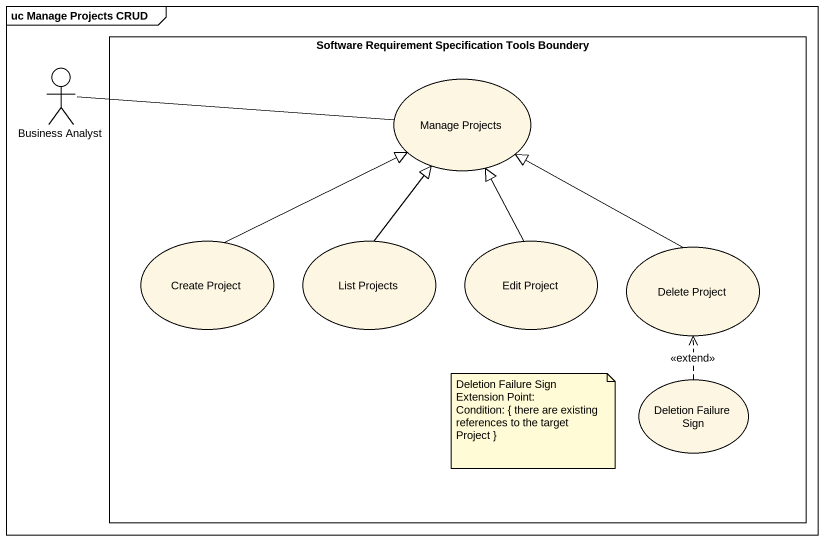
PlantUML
@startuml
mainframe uc Manage Projects CRUD
rectangle "Software Requirement Specification Tools Boundery" as Software_Requirement {
  usecase "Manage Projects" as Manage_Projects
  usecase "Create Project" as Create_Project
  usecase "List Projects" as List_Projects
  usecase "Edit Project" as Edit_Project
  usecase "Delete Project" as Delete_Project
  usecase "Deletion Failure Sign" as Deletion_Failure_Sign
}
actor "Business Analyst" as Business_Analyst
Business_Analyst -right- Manage_Projects
Create_Project -up-|> Manage_Projects
List_Projects -up-|> Manage_Projects
Edit_Project -up-|> Manage_Projects
Delete_Project -up-|> Manage_Projects
Deletion_Failure_Sign .up.> Delete_Project : <<extend>>
note as N1
  Deletion Failure Sign Extension Point:
  Condition: { there are existing references to the target Project }
end note
@enduml
